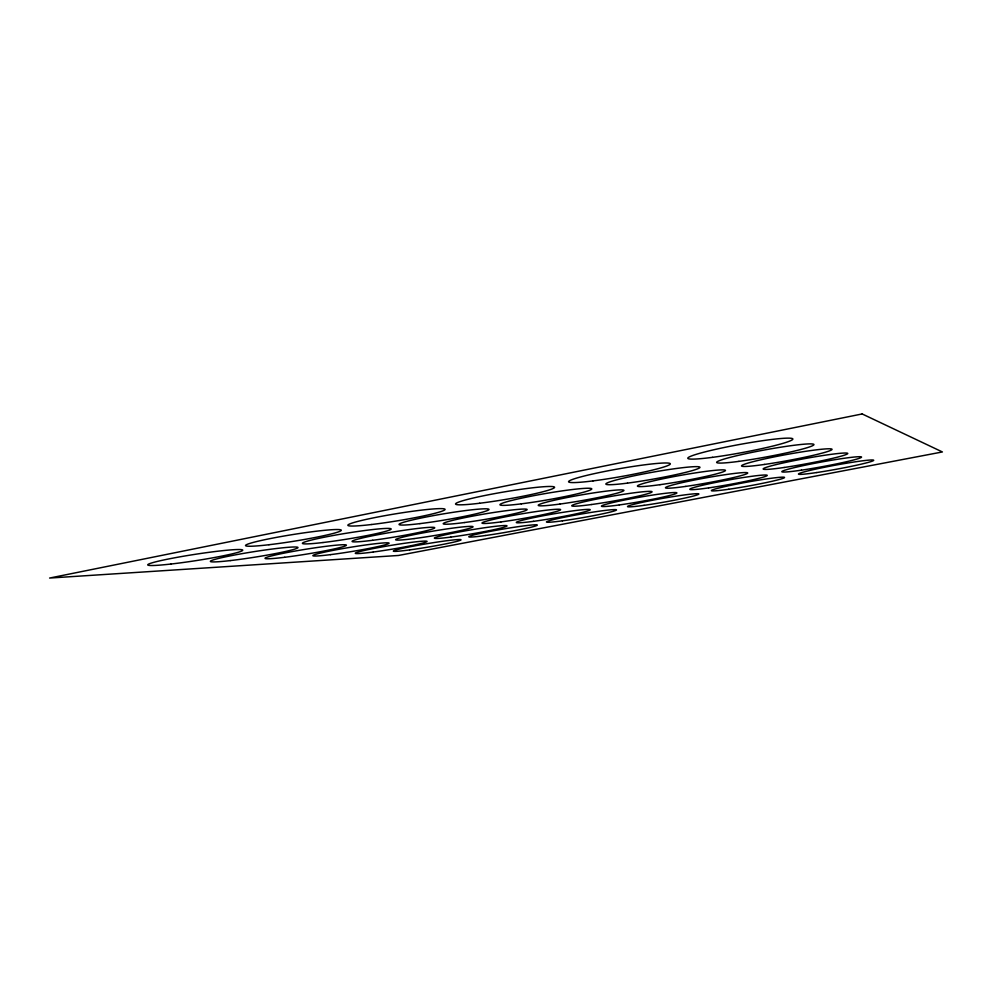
<?xml version="1.0" encoding="UTF-8"?>
<svg xmlns="http://www.w3.org/2000/svg" width="992" height="992" viewBox="0 0 992 992"><rect width="100%" height="100%" fill="white"/><g stroke="black" fill="none" stroke-linecap="round" stroke-linejoin="round"><path stroke-width="1.49" d="M862.16 413.949L49.6 578.051L398.474 555.47L942.4 451.955L862.16 413.949M816.738 472.539A38.217 2.096 -10.4 0 0 873.692 460.338A38.217 2.096 -10.4 0 0 817.892 468.633A38.217 2.096 -10.4 0 0 816.738 472.539M801.437 470.158A40.511 2.368 -10.4 0 0 861.54 457.114A40.511 2.368 -10.4 0 0 802.094 465.868A40.511 2.368 -10.4 0 0 801.437 470.158M784.151 467.48A43.115 2.703 -10.4 0 0 847.763 453.48A43.115 2.703 -10.4 0 0 784.176 462.731A43.115 2.703 -10.4 0 0 784.151 467.48M764.472 464.442A46.066 3.1 -10.4 0 0 832.04 449.314A46.066 3.1 -10.4 0 0 763.691 459.135A46.066 3.1 -10.4 0 0 764.472 464.442M738.891 461.367A49.464 3.596 -10.4 0 0 813.874 444.8A49.464 3.596 -10.4 0 0 743.058 454.286A49.464 3.596 -10.4 0 0 738.891 461.367M712.417 457.349A53.419 4.216 -10.4 0 0 792.806 439.245A53.419 4.216 -10.4 0 0 715.629 449.351A53.419 4.216 -10.4 0 0 712.417 457.349M728.798 489.242A37.126 2.034 -10.2 0 0 784.523 477.549A37.126 2.034 -10.2 0 0 730.67 485.324A37.126 2.034 -10.2 0 0 728.798 489.242M708.573 487.903A39.32 2.294 -10.2 0 0 767.213 475.453A39.32 2.294 -10.2 0 0 709.776 483.65A39.32 2.294 -10.2 0 0 708.573 487.903M685.807 486.39A41.788 2.604 -10.2 0 0 747.683 473.085A41.788 2.604 -10.2 0 0 686.142 481.752A41.788 2.604 -10.2 0 0 685.807 486.39M659.965 484.691A44.603 2.976 -10.1 0 0 725.437 470.382A44.603 2.976 -10.1 0 0 659.172 479.582A44.603 2.976 -10.1 0 0 659.965 484.691M627.49 483.116A47.839 3.447 -10.1 0 0 699.868 467.542A47.839 3.447 -10.1 0 0 631.036 476.445A47.839 3.447 -10.1 0 0 627.49 483.116M593.042 480.897A51.609 4.018 -10 0 0 670.294 463.983A51.609 4.018 -10 0 0 595.088 473.469A51.609 4.018 -10 0 0 593.042 480.897M644.081 505.325A36.22 1.972 -10 0 0 698.852 494.078A36.22 1.972 -10 0 0 646.722 501.394A36.22 1.972 -10 0 0 644.081 505.325M619.33 504.94A38.328 2.22 -10 0 0 676.842 493.012A38.328 2.22 -10 0 0 621.141 500.724A38.328 2.22 -10 0 0 619.33 504.94M591.517 504.519A40.722 2.505 -9.9 0 0 652.054 491.809A40.722 2.505 -9.9 0 0 592.261 499.98A40.722 2.505 -9.9 0 0 591.517 504.519M560.034 504.035A43.437 2.852 -9.9 0 0 623.918 490.432A43.437 2.852 -9.9 0 0 559.401 499.125A43.437 2.852 -9.9 0 0 560.034 504.035M521.284 503.849A46.574 3.286 -9.8 0 0 591.703 489.118A46.574 3.286 -9.8 0 0 524.52 497.525A46.574 3.286 -9.8 0 0 521.284 503.849M479.632 503.242A50.232 3.819 -9.6 0 0 554.565 487.332A50.232 3.819 -9.6 0 0 480.922 496.322A50.232 3.819 -9.6 0 0 479.632 503.242M562.427 520.825A35.464 1.897 -9.8 0 0 616.491 509.962A35.464 1.897 -9.8 0 0 565.911 516.882A35.464 1.897 -9.8 0 0 562.427 520.825M533.473 521.333A37.522 2.133 -9.8 0 0 590.166 509.851A37.522 2.133 -9.8 0 0 536.015 517.154A37.522 2.133 -9.8 0 0 533.473 521.333M501.01 521.904A39.854 2.406 -9.7 0 0 560.592 509.714A39.854 2.406 -9.7 0 0 502.324 517.452A39.854 2.406 -9.7 0 0 501.01 521.904M464.368 522.548A42.52 2.728 -9.6 0 0 527.124 509.553A42.52 2.728 -9.6 0 0 464.095 517.799A42.52 2.728 -9.6 0 0 464.368 522.548M419.889 523.627A45.607 3.125 -9.5 0 0 488.932 509.603A45.607 3.125 -9.5 0 0 423.113 517.613A45.607 3.125 -9.5 0 0 419.889 523.627M371.727 524.495A49.216 3.596 -9.3 0 0 445.061 509.417A49.216 3.596 -9.3 0 0 372.694 518.022A49.216 3.596 -9.3 0 0 371.727 524.495M485.708 535.482A34.844 1.835 -9.7 0 0 537.329 525.103A34.844 1.835 -9.7 0 0 485.906 532.233A34.844 1.835 -9.7 0 0 485.708 535.482M450.802 537.094A36.878 2.046 -9.6 0 0 506.949 526.008A36.878 2.046 -9.6 0 0 454.187 532.94A36.878 2.046 -9.6 0 0 450.802 537.094M414.061 538.594A39.172 2.294 -9.5 0 0 473.01 526.851A39.172 2.294 -9.5 0 0 416.107 534.217A39.172 2.294 -9.5 0 0 414.061 538.594M372.67 540.28A41.813 2.592 -9.4 0 0 434.719 527.794A41.813 2.592 -9.4 0 0 372.992 535.668A41.813 2.592 -9.4 0 0 372.67 540.28M322.983 542.525A44.876 2.951 -9.2 0 0 391.133 529.096A44.876 2.951 -9.2 0 0 326.517 536.771A44.876 2.951 -9.2 0 0 322.983 542.525M268.944 544.732A48.484 3.385 -9.1 0 0 341.273 530.348A48.484 3.385 -9.1 0 0 269.985 538.631A48.484 3.385 -9.1 0 0 268.944 544.732M409.597 549.915A34.336 1.761 -9.5 0 0 461.044 539.822A34.336 1.761 -9.5 0 0 410.911 546.604A34.336 1.761 -9.5 0 0 409.597 549.915M373.302 552.011A36.357 1.959 -9.4 0 0 427.068 541.372A36.357 1.959 -9.4 0 0 373.252 548.576A36.357 1.959 -9.4 0 0 373.302 552.011M330.448 554.64A38.651 2.195 -9.3 0 0 389.062 543.269A38.651 2.195 -9.3 0 0 333.399 550.312A38.651 2.195 -9.3 0 0 330.448 554.64M284.704 557.281A41.28 2.468 -9.2 0 0 346.394 545.228A41.28 2.468 -9.2 0 0 285.832 552.78A41.28 2.468 -9.2 0 0 284.704 557.281M230.268 560.592A44.342 2.79 -9 0 0 297.947 547.658A44.342 2.79 -9 0 0 234.422 555.049A44.342 2.79 -9 0 0 230.268 560.592M170.884 564.039A47.963 3.174 -8.8 0 0 242.73 550.2A47.963 3.174 -8.8 0 0 172.422 558.223A47.963 3.174 -8.8 0 0 170.884 564.039"/></g></svg>
